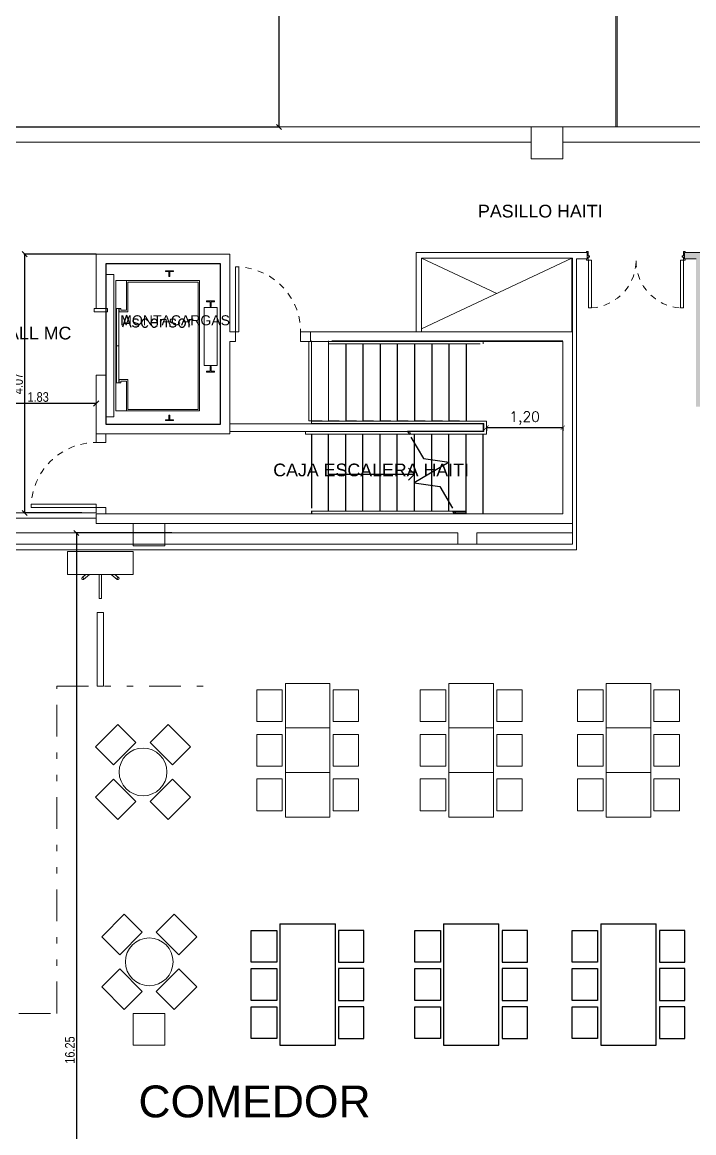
# Model space of a CAD drawing. Header units: millimetres. Extents: x 182 to 305, y 81 to 164.
# Drawn here: x 217.84 to 228.39, y 100.63 to 118.08 of the extents above; entities that cross this region are included whole.
import ezdxf

# ---------------------------------------------------------------- set-up
doc = ezdxf.new("R2010")
doc.units = ezdxf.units.MM
for name, pattern in [('Dash 1_16_', [0.003174, 0.001587, -0.001587]), ('DIVIDE', [1.25, 0.5, -0.25, 0, -0.25, 0, -0.25]), ('Hidden', [7.14375, 4.7625, -2.38125]), ('Overhead', [3.96875, 2.38125, -1.5875])]:
    doc.linetypes.add(name, pattern=pattern)
for name, color, linetype, lineweight in [('000', 7, 'Continuous', 9), ('A-----NPP', 7, 'Continuous', 9), ('A-AREAIDM', 7, 'Continuous', 18), ('A-DOORSYM', 7, 'Continuous', 9), ('A-FLORHRM', 7, 'Continuous', 9), ('A-FLOROTM', 7, 'Continuous', 9), ('A-FLORSTM', 7, 'Continuous', 9), ('A-SECTMBM', 7, 'Overhead', 9), ('A-WALL', 7, 'Continuous', 9), ('DIMENSION', 1, 'Continuous', 25), ('G-PLANOTM', 7, 'Continuous', 9), ('MOB - BAT', 7, 'Continuous', 5), ('S-COLSPRM', 7, 'Continuous', 9)]:
    doc.layers.add(name, color=color, linetype=linetype, lineweight=lineweight)
for name, color, linetype in [('Cotas-cons', 1, 'Continuous'), ('estructura', 7, 'Continuous'), ('Lineas Escaleras', 7, 'Continuous'), ('Lineas Muros mampostería', 7, 'Continuous'), ('Lineas Proyecciones', 7, 'Hidden'), ('Sectores', 3, 'Continuous')]:
    doc.layers.add(name, color=color, linetype=linetype)
doc.styles.add('ARIALNARROW', font='ARIALN.TTF')
doc.styles.add('MtXpl_Arial_Unicode_', font='ARIALUNI.ttf')
doc.styles.get("Standard").update_dxf_attribs({"font": 'txt.shx'})
doc.dimstyles.new('C', dxfattribs={"dimscale": 1.5, "dimtxt": 0.15, "dimasz": 0.08, "dimexe": 0.01, "dimexo": 0, "dimgap": 0.025, "dimtad": 1, "dimzin": 0, "dimdsep": 46, "dimtxsty": 'ARIALNARROW', "dimblk": 'OBLIQUE', "dimcen": 0, "dimclrd": 256, "dimclre": 256, "dimclrt": 256, "dimadec": 0, "dimazin": 0, "dimtfac": 1.666667, "dimtofl": 0, "dimtmove": 0, "dimatfit": 0, "dimldrblk": 'OBLIQUE', "dimfxl": 0.1, "dimtolj": 1, "dimtzin": 0, "dimarcsym": 0})

# ---------------------------------------------------------------- blocks, each defined once
blk = doc.blocks.new('_ARCHTICK')
at = {"color": 0, "linetype": 'ByBlock', "const_width": 0.15}
blk.add_lwpolyline([(-0.5, -0.5), (0.5, 0.5)], dxfattribs=at)
blk = doc.blocks.new('_Oblique')
at = {"layer": 'estructura', "color": 0, "lineweight": -2}
blk.add_line((-0.5, -0.5), (0.5, 0.5), dxfattribs=at)
blk = doc.blocks.new('*D25')
at = {"layer": 'Cotas-cons', "lineweight": -2}
for p, q in [((220.195006, 110.054648), (218.685006, 110.054648)), ((218.695006, 110.054648), (218.695006, 93.804648)), ((222.327502, 93.804648), (218.685006, 93.804648))]:
    blk.add_line(p, q, dxfattribs=at)
at = {"layer": 'Defpoints', "color": 0}
for p in [(220.195006, 110.054648), (218.695006, 93.804648), (222.327502, 93.804648)]:
    blk.add_point(p, dxfattribs=at)
at = {"layer": 'Cotas-cons', "lineweight": -2, "xscale": 0.08, "yscale": 0.08, "zscale": 0.08}
for p, rotation in [((218.695006, 110.054648), 90), ((218.695006, 93.804648), 270)]:
    blk.add_blockref('_Oblique', p, dxfattribs=dict(at, rotation=rotation))
at = {"layer": 'Cotas-cons', "insert": (218.59343, 101.929648), "char_height": 0.15, "attachment_point": 5, "rotation": 90, "style": 'ARIALNARROW'}
blk.add_mtext('\\A1;16.25', dxfattribs=at)
blk = doc.blocks.new('*D72')
at = {"layer": 'Defpoints', "color": 0}
for p in [(219.006101, 114.434649), (217.880832, 110.369648), (218.780832, 110.369648)]:
    blk.add_point(p, dxfattribs=at)
at = {"layer": 'DIMENSION', "lineweight": -2}
for p, q in [((219.006101, 114.434649), (217.870832, 114.434649)), ((217.880832, 114.434649), (217.880832, 110.369648)), ((218.780832, 110.369648), (217.870832, 110.369648))]:
    blk.add_line(p, q, dxfattribs=at)
at = {"layer": 'DIMENSION', "lineweight": -2, "xscale": 0.08, "yscale": 0.08, "zscale": 0.08}
for p, rotation in [((217.880832, 114.434649), 90), ((217.880832, 110.369648), 270)]:
    blk.add_blockref('_Oblique', p, dxfattribs=dict(at, rotation=rotation))
at = {"layer": 'DIMENSION', "insert": (217.779255, 112.402149), "char_height": 0.15, "attachment_point": 5, "rotation": 90, "style": 'ARIALNARROW'}
blk.add_mtext('\\A1;4.07', dxfattribs=at)
blk = doc.blocks.new('*D73')
at = {"layer": 'Defpoints', "color": 0}
for p in [(217.181101, 112.088716), (219.006101, 112.088716), (217.181101, 111.792148)]:
    blk.add_point(p, dxfattribs=at)
at = {"layer": 'DIMENSION', "lineweight": -2}
for p, q in [((217.181101, 111.792148), (217.181101, 112.098716)), ((219.006101, 112.088716), (217.181101, 112.088716)), ((219.006101, 112.088716), (219.006101, 112.098716))]:
    blk.add_line(p, q, dxfattribs=at)
at = {"layer": 'DIMENSION', "lineweight": -2, "xscale": 0.08, "yscale": 0.08, "zscale": 0.08, "rotation": 180}
blk.add_blockref('_Oblique', (217.181101, 112.088716), dxfattribs=at)
at = {"layer": 'DIMENSION', "lineweight": -2, "xscale": 0.08, "yscale": 0.08, "zscale": 0.08}
blk.add_blockref('_Oblique', (219.006101, 112.088716), dxfattribs=at)
at = {"layer": 'DIMENSION', "insert": (218.093601, 112.190293), "char_height": 0.15, "attachment_point": 5, "style": 'ARIALNARROW'}
blk.add_mtext('\\A1;1.83', dxfattribs=at)
blk = doc.blocks.new('*D75')
at = {"layer": 'Defpoints', "color": 0}
for p in [(221.876728, 125.684648), (215.204642, 116.434648), (221.876728, 116.434648)]:
    blk.add_point(p, dxfattribs=at)
at = {"layer": 'DIMENSION', "lineweight": -2}
for p, q in [((221.876728, 125.684648), (221.866728, 125.684648)), ((221.876728, 125.684648), (221.876728, 116.434648)), ((215.204642, 116.434648), (221.886728, 116.434648))]:
    blk.add_line(p, q, dxfattribs=at)
at = {"layer": 'DIMENSION', "lineweight": -2, "xscale": 0.08, "yscale": 0.08, "zscale": 0.08}
for p, rotation in [((221.876728, 125.684648), 90), ((221.876728, 116.434648), 270)]:
    blk.add_blockref('_Oblique', p, dxfattribs=dict(at, rotation=rotation))
at = {"layer": 'DIMENSION', "insert": (221.775152, 121.059648), "char_height": 0.15, "attachment_point": 5, "rotation": 90, "style": 'ARIALNARROW'}
blk.add_mtext('\\A1;9.25', dxfattribs=at)

msp = doc.modelspace()

# ---------------------------------------------------------------- hatches: boundary and pattern name
msp.add_hatch(color=252).paths.add_polyline_path([(228.543601, 114.344648), (228.884751, 114.344648), (228.884751, 114.354648), (228.887926, 114.354648), (228.894276, 114.354648), (228.897451, 114.354648), (228.897451, 114.344648), (228.910151, 114.344648), (229.471291, 114.344648), (229.476871, 114.344648), (229.483991, 114.344648), (229.483991, 114.354648), (229.487166, 114.354648), (229.493516, 114.354648), (229.496691, 114.354648), (229.496691, 114.344648), (229.509391, 114.344648), (230.070531, 114.344648), (230.076111, 114.344648), (230.083231, 114.344648), (230.083231, 114.354648), (230.086406, 114.354648), (230.092756, 114.354648), (230.095931, 114.354648), (230.095931, 114.344648), (230.108631, 114.344648), (230.669771, 114.344648), (230.675351, 114.344648), (230.682471, 114.344648), (230.682471, 114.354648), (230.685646, 114.354648), (230.691996, 114.354648), (230.695171, 114.354648), (230.695171, 114.344648), (230.707871, 114.344648), (230.949382, 114.344648), (230.949382, 114.459648), (228.247351, 114.459648), (228.247351, 114.359648), (228.428601, 114.359648), (228.428601, 112.039568), (228.543601, 112.039568)])

# ---------------------------------------------------------------- linework, layer by layer
at = {"color": 252}
for p, q in [((225.136101, 111.711237), (225.136101, 111.659648)), ((225.136101, 111.709648), (226.336101, 111.709648)), ((226.336101, 111.712825), (226.336101, 111.659648)), ((221.892502, 103.914648), (221.892502, 102.004648)), ((221.892502, 103.914648), (222.762502, 103.914648)), ((221.892502, 103.914648), (222.762502, 103.914648)), ((222.762502, 102.004648), (222.762502, 103.914648)), ((224.462502, 103.914648), (224.462502, 102.004648)), ((224.462502, 103.914648), (225.332502, 103.914648)), ((224.462502, 103.914648), (225.332502, 103.914648)), ((225.332502, 102.004648), (225.332502, 103.914648)), ((226.932502, 103.914648), (226.932502, 102.004648)), ((226.932502, 103.914648), (227.802502, 103.914648)), ((226.932502, 103.914648), (227.802502, 103.914648)), ((227.802502, 102.004648), (227.802502, 103.914648)), ((221.442502, 103.309648), (221.442502, 103.809648)), ((221.442502, 103.809648), (221.842502, 103.809648)), ((221.842502, 103.809648), (221.842502, 103.309648)), ((222.812502, 103.809648), (222.812502, 103.309648)), ((223.212502, 103.809648), (222.812502, 103.809648)), ((223.212502, 103.309648), (223.212502, 103.809648)), ((224.012502, 103.309648), (224.012502, 103.809648)), ((224.012502, 103.809648), (224.412502, 103.809648)), ((224.412502, 103.809648), (224.412502, 103.309648)), ((225.382502, 103.809648), (225.382502, 103.309648)), ((225.782502, 103.809648), (225.382502, 103.809648)), ((225.782502, 103.309648), (225.782502, 103.809648)), ((226.482502, 103.309648), (226.482502, 103.809648)), ((226.482502, 103.809648), (226.882502, 103.809648)), ((226.882502, 103.809648), (226.882502, 103.309648)), ((227.852502, 103.809648), (227.852502, 103.309648)), ((228.252502, 103.809648), (227.852502, 103.809648)), ((228.252502, 103.309648), (228.252502, 103.809648)), ((221.842502, 103.309648), (221.442502, 103.309648)), ((222.812502, 103.309648), (223.212502, 103.309648)), ((224.412502, 103.309648), (224.012502, 103.309648)), ((225.382502, 103.309648), (225.782502, 103.309648)), ((226.882502, 103.309648), (226.482502, 103.309648)), ((227.852502, 103.309648), (228.252502, 103.309648)), ((221.442502, 102.709648), (221.442502, 103.209648)), ((221.442502, 103.209648), (221.842502, 103.209648)), ((221.842502, 103.209648), (221.842502, 102.709648)), ((222.812502, 103.209648), (222.812502, 102.709648)), ((223.212502, 103.209648), (222.812502, 103.209648)), ((223.212502, 102.709648), (223.212502, 103.209648)), ((224.012502, 102.709648), (224.012502, 103.209648)), ((224.012502, 103.209648), (224.412502, 103.209648)), ((224.412502, 103.209648), (224.412502, 102.709648)), ((225.382502, 103.209648), (225.382502, 102.709648)), ((225.782502, 103.209648), (225.382502, 103.209648)), ((225.782502, 102.709648), (225.782502, 103.209648)), ((226.482502, 102.709648), (226.482502, 103.209648)), ((226.482502, 103.209648), (226.882502, 103.209648)), ((226.882502, 103.209648), (226.882502, 102.709648)), ((227.852502, 103.209648), (227.852502, 102.709648)), ((228.252502, 103.209648), (227.852502, 103.209648)), ((228.252502, 102.709648), (228.252502, 103.209648)), ((221.842502, 102.709648), (221.442502, 102.709648)), ((221.442502, 102.109648), (221.442502, 102.609648)), ((221.442502, 102.609648), (221.842502, 102.609648)), ((221.842502, 102.609648), (221.842502, 102.109648)), ((222.812502, 102.709648), (223.212502, 102.709648)), ((222.812502, 102.609648), (222.812502, 102.109648)), ((223.212502, 102.609648), (222.812502, 102.609648)), ((223.212502, 102.109648), (223.212502, 102.609648)), ((224.412502, 102.709648), (224.012502, 102.709648)), ((224.012502, 102.109648), (224.012502, 102.609648)), ((224.012502, 102.609648), (224.412502, 102.609648)), ((224.412502, 102.609648), (224.412502, 102.109648)), ((225.382502, 102.709648), (225.782502, 102.709648)), ((225.382502, 102.609648), (225.382502, 102.109648)), ((225.782502, 102.609648), (225.382502, 102.609648)), ((225.782502, 102.109648), (225.782502, 102.609648)), ((226.882502, 102.709648), (226.482502, 102.709648)), ((226.482502, 102.109648), (226.482502, 102.609648)), ((226.482502, 102.609648), (226.882502, 102.609648)), ((226.882502, 102.609648), (226.882502, 102.109648)), ((227.852502, 102.709648), (228.252502, 102.709648)), ((227.852502, 102.609648), (227.852502, 102.109648)), ((228.252502, 102.609648), (227.852502, 102.609648)), ((228.252502, 102.109648), (228.252502, 102.609648)), ((221.842502, 102.109648), (221.442502, 102.109648)), ((222.812502, 102.109648), (223.212502, 102.109648)), ((224.412502, 102.109648), (224.012502, 102.109648)), ((225.382502, 102.109648), (225.782502, 102.109648)), ((226.882502, 102.109648), (226.482502, 102.109648)), ((227.852502, 102.109648), (228.252502, 102.109648)), ((221.892502, 102.004648), (222.762502, 102.004648)), ((221.892502, 102.004648), (222.762502, 102.004648)), ((224.462502, 102.004648), (225.332502, 102.004648)), ((224.462502, 102.004648), (225.332502, 102.004648)), ((226.932502, 102.004648), (227.802502, 102.004648)), ((226.932502, 102.004648), (227.802502, 102.004648))]:
    msp.add_line(p, q, dxfattribs=at)
at = {"layer": 'A-----NPP', "color": 252, "linetype": 'Hidden'}
for p, q in [((224.116101, 114.374648), (225.297113, 113.819648)), ((224.116101, 113.264647), (226.478125, 114.374648))]:
    msp.add_line(p, q, dxfattribs=at)
at = {"layer": 'A-----NPP', "color": 252, "linetype": 'DIVIDE'}
for p, q in [((218.386106, 102.504648), (218.386106, 107.649648)), ((218.386106, 107.649648), (220.796385, 107.649648)), ((214.888828, 102.504648), (218.386106, 102.504648))]:
    msp.add_line(p, q, dxfattribs=at)
at = {"layer": 'A-DOORSYM', "color": 252}
for p, q in [((226.732351, 114.479648), (226.707351, 114.479648)), ((226.707351, 114.479648), (226.707351, 114.459648)), ((226.708351, 114.459648), (226.708351, 114.478648)), ((226.708351, 114.478648), (226.731351, 114.478648)), ((226.731351, 114.478648), (226.731351, 114.408648)), ((226.732351, 114.409648), (226.732351, 114.479648)), ((228.257351, 114.479648), (228.232351, 114.479648)), ((228.232351, 114.479648), (228.232351, 114.409648)), ((228.233351, 114.408648), (228.233351, 114.478648)), ((228.233351, 114.478648), (228.256351, 114.478648)), ((228.256351, 114.478648), (228.256351, 114.459648)), ((228.257351, 114.459648), (228.257351, 114.479648)), ((226.707351, 114.459648), (226.708351, 114.459648)), ((226.708351, 114.359648), (226.707351, 114.359648)), ((226.707351, 114.359648), (226.707351, 114.339648)), ((226.707351, 114.339648), (226.732351, 114.339648)), ((226.708351, 114.340648), (226.708351, 114.359648)), ((226.731351, 114.340648), (226.708351, 114.340648)), ((226.731351, 114.408648), (226.751351, 114.408648)), ((226.751351, 114.390648), (226.731351, 114.390648)), ((226.731351, 114.390648), (226.731351, 114.340648)), ((226.752351, 114.409648), (226.732351, 114.409648)), ((226.732351, 114.339648), (226.732351, 114.389648)), ((226.732351, 114.389648), (226.752351, 114.389648)), ((226.737043, 113.589648), (226.737043, 114.339648)), ((226.737043, 114.339648), (226.787043, 114.339648)), ((226.751351, 114.408648), (226.751351, 114.390648)), ((226.752351, 114.389648), (226.752351, 114.409648)), ((226.787043, 114.339648), (226.787043, 113.589648)), ((228.232351, 114.339648), (228.182351, 114.339648)), ((228.182351, 113.589648), (228.182351, 114.339648)), ((228.232351, 114.409648), (228.212351, 114.409648)), ((228.212351, 114.409648), (228.212351, 114.389648)), ((228.212351, 114.389648), (228.232351, 114.389648)), ((228.213351, 114.390648), (228.213351, 114.408648)), ((228.213351, 114.408648), (228.233351, 114.408648)), ((228.233351, 114.390648), (228.213351, 114.390648)), ((228.232351, 114.389648), (228.232351, 114.339648)), ((228.232351, 114.339648), (228.232351, 113.589648)), ((228.232351, 114.339648), (228.257351, 114.339648)), ((228.233351, 114.340648), (228.233351, 114.390648)), ((228.256351, 114.340648), (228.233351, 114.340648)), ((228.256351, 114.459648), (228.257351, 114.459648)), ((228.257351, 114.359648), (228.256351, 114.359648)), ((228.256351, 114.359648), (228.256351, 114.340648)), ((228.257351, 114.339648), (228.257351, 114.359648)), ((221.246101, 114.234647), (221.196101, 114.234647)), ((221.196101, 114.234647), (221.196101, 113.214647)), ((221.246101, 113.214647), (221.246101, 114.234647)), ((226.787043, 113.589648), (226.737043, 113.589648)), ((228.232351, 113.589648), (228.182351, 113.589648)), ((221.196101, 113.214647), (221.246101, 113.214647)), ((219.006101, 110.504648), (217.986101, 110.504648)), ((217.986101, 110.504648), (217.986101, 110.454648)), ((219.006101, 110.454648), (219.006101, 110.504648)), ((217.986101, 110.454648), (219.006101, 110.454648)), ((219.586106, 109.765936), (218.557406, 109.765936)), ((218.557406, 109.765936), (218.557406, 109.403986)), ((219.586106, 109.403986), (219.586106, 109.765936)), ((218.557406, 109.403986), (219.586106, 109.403986)), ((218.843156, 109.403986), (218.785731, 109.355922)), ((218.900306, 109.403986), (218.807432, 109.323251)), ((219.052706, 109.403986), (219.052706, 109.022986)), ((219.090897, 109.022986), (219.090897, 109.403986)), ((219.243206, 109.403986), (219.336081, 109.323251)), ((219.300356, 109.403986), (219.357782, 109.355922)), ((219.052706, 109.022986), (219.090897, 109.022986)), ((219.021756, 108.803986), (219.121756, 108.803986)), ((219.021756, 107.649648), (219.021756, 108.803986)), ((219.121756, 108.803986), (219.121756, 107.649648)), ((219.121756, 107.649648), (219.021756, 107.649648))]:
    msp.add_line(p, q, dxfattribs=at)
at = {"layer": 'A-DOORSYM', "color": 252, "linetype": 'Dash 1_16_'}
for centre, radius, start, end in [((226.734418, 114.339599), 0.751794, 274.013954, 3.432218), ((228.227525, 114.329632), 0.741361, 180, 266.506593), ((221.196101, 113.214647), 1.021225, 357.19363, 87.19363), ((219.006101, 110.454648), 1.021225, 87.19363, 177.19363)]:
    msp.add_arc(centre, radius, start, end, dxfattribs=at)
at = {"layer": 'A-DOORSYM', "color": 252}
for centre, radius, start, end in [((218.798395, 109.340791), 0.019731, 129.928639, 297.258117), ((218.787793, 109.333749), 0.022269, 331.873592, 95.313164), ((219.35572, 109.333749), 0.022269, 84.686836, 208.126408), ((219.345118, 109.340791), 0.019731, 242.741883, 50.071361)]:
    msp.add_arc(centre, radius, start, end, dxfattribs=at)
at = {"layer": 'A-FLORHRM', "color": 252, "linetype": 'Overhead'}
for p, q in [((222.656101, 113.064647), (225.086101, 113.064647)), ((222.656101, 113.024647), (222.656101, 113.064647)), ((222.656101, 113.034647), (222.656101, 113.054647)), ((222.656101, 113.034647), (222.656101, 113.054647)), ((222.656101, 113.024647), (225.086101, 113.024647)), ((225.086101, 113.064647), (225.086101, 113.024647)), ((225.086101, 113.054647), (225.086101, 113.034647)), ((225.086101, 113.054647), (225.086101, 113.034647)), ((224.604273, 110.394648), (224.816101, 110.394648)), ((224.610143, 110.384648), (224.816101, 110.384648)), ((224.610143, 110.384648), (224.816101, 110.384648)), ((224.621883, 110.364648), (224.816101, 110.364648)), ((224.621883, 110.364648), (224.816101, 110.364648)), ((224.627752, 110.354648), (224.816101, 110.354648)), ((224.816101, 110.394648), (224.816101, 110.354648)), ((224.816101, 110.384648), (224.816101, 110.364648)), ((224.816101, 110.384648), (224.816101, 110.364648))]:
    msp.add_line(p, q, dxfattribs=at)
at = {"layer": 'A-FLORHRM', "color": 252}
for p, q in [((222.386101, 111.772825), (222.386101, 111.812825)), ((225.086101, 111.812825), (222.386101, 111.812825)), ((225.086101, 111.772825), (222.386101, 111.772825)), ((225.136101, 111.812825), (225.086101, 111.812825)), ((225.096101, 111.772825), (225.086101, 111.772825)), ((225.096101, 111.649648), (225.096101, 111.772825)), ((225.136101, 111.609648), (225.136101, 111.812825)), ((222.296101, 111.649648), (223.926315, 111.649648)), ((222.296101, 111.609648), (222.296101, 111.649648)), ((222.296101, 111.609648), (223.949794, 111.609648)), ((223.926315, 111.649648), (225.086101, 111.649648)), ((223.949794, 111.609648), (223.926315, 111.649648)), ((223.949794, 111.609648), (225.136101, 111.609648)), ((225.086101, 111.649648), (225.096101, 111.649648)), ((222.392515, 110.394648), (224.604273, 110.394648)), ((222.392515, 110.354648), (222.392515, 110.394648)), ((222.392515, 110.354648), (224.627752, 110.354648)), ((224.627752, 110.354648), (224.604273, 110.394648))]:
    msp.add_line(p, q, dxfattribs=at)
at = {"layer": 'A-FLOROTM', "color": 252}
for p, q in [((226.478125, 114.374934), (226.478125, 113.214647)), ((222.656101, 113.014647), (222.656101, 113.064647)), ((222.656101, 111.859648), (222.656101, 112.974647)), ((222.656101, 111.812825), (222.656101, 111.819648)), ((222.656101, 111.769648), (222.656101, 111.772825)), ((219.486106, 110.054648), (215.036106, 110.054648)), ((219.586106, 110.054648), (219.486106, 110.054648)), ((220.186106, 110.054648), (220.086106, 110.054648)), ((224.636106, 110.054648), (220.186106, 110.054648)), ((224.686106, 110.054648), (224.636106, 110.054648)), ((224.686106, 109.877148), (224.686106, 110.054648)), ((225.036106, 110.054648), (224.986106, 110.054648)), ((224.986106, 110.054648), (224.986106, 109.877148)), ((226.486101, 110.054648), (225.036106, 110.054648))]:
    msp.add_line(p, q, dxfattribs=at)
at = {"layer": 'A-FLORSTM', "color": 252}
for p, q in [((222.346101, 113.064647), (222.346101, 111.814647)), ((222.386101, 113.064647), (222.386101, 113.014647)), ((222.386101, 112.974647), (222.386101, 111.859648)), ((222.656101, 113.064647), (222.656101, 113.014647)), ((222.656101, 112.974647), (222.656101, 111.859648)), ((222.926101, 113.024647), (222.926101, 113.014647)), ((223.196101, 113.024647), (223.196101, 113.014647)), ((223.466101, 113.024647), (223.466101, 113.014647)), ((223.736101, 113.024647), (223.736101, 113.014647)), ((224.006101, 113.024647), (224.006101, 113.014647)), ((224.276101, 113.024647), (224.276101, 113.014647)), ((224.546101, 113.024647), (224.546101, 113.014647)), ((224.816101, 113.024647), (224.816101, 113.014647)), ((222.554387, 111.814647), (222.346101, 111.814647)), ((222.386101, 111.819648), (222.386101, 111.769648)), ((222.656101, 111.819648), (222.656101, 111.812825)), ((222.824387, 111.814647), (222.656101, 111.814647)), ((222.656101, 111.772825), (222.656101, 111.769648)), ((222.926101, 111.819648), (222.926101, 111.812825)), ((223.094387, 111.814647), (222.926101, 111.814647)), ((222.926101, 111.772825), (222.926101, 111.769648)), ((223.196101, 111.819648), (223.196101, 111.812825)), ((223.364387, 111.814647), (223.196101, 111.814647)), ((223.196101, 111.772825), (223.196101, 111.769648)), ((223.466101, 111.819648), (223.466101, 111.812825)), ((223.634387, 111.814647), (223.466101, 111.814647)), ((223.466101, 111.772825), (223.466101, 111.769648)), ((223.736101, 111.819648), (223.736101, 111.812825)), ((223.904387, 111.814647), (223.736101, 111.814647)), ((223.736101, 111.772825), (223.736101, 111.769648)), ((224.006101, 111.819648), (224.006101, 111.812825)), ((224.174387, 111.814647), (224.006101, 111.814647)), ((224.006101, 111.772825), (224.006101, 111.769648)), ((224.276101, 111.819648), (224.276101, 111.812825)), ((224.444387, 111.814647), (224.276101, 111.814647)), ((224.276101, 111.772825), (224.276101, 111.769648)), ((224.546101, 111.819648), (224.546101, 111.812825)), ((224.714387, 111.814647), (224.546101, 111.814647)), ((224.546101, 111.772825), (224.546101, 111.769648)), ((224.816101, 111.819648), (224.816101, 111.812825)), ((224.816101, 111.772825), (224.816101, 111.769648)), ((223.92338, 111.604648), (224.006101, 111.604648)), ((224.006101, 111.599648), (224.006101, 111.609648)), ((224.107815, 111.604648), (224.276101, 111.604648)), ((224.276101, 111.599648), (224.276101, 111.609648)), ((224.377815, 111.604648), (224.546101, 111.604648)), ((224.546101, 111.599648), (224.546101, 111.609648)), ((224.647815, 111.604648), (224.816101, 111.604648)), ((224.816101, 111.599648), (224.816101, 111.609648)), ((224.917815, 111.604648), (225.086101, 111.604648)), ((225.086101, 111.599648), (225.086101, 111.609648)), ((224.546101, 111.16222), (224.546101, 111.165012)), ((224.006101, 110.842461), (224.006101, 110.845253)), ((224.223713, 110.354648), (224.657101, 110.354648)), ((224.816101, 110.354648), (224.816101, 110.379648)), ((225.086101, 110.354648), (225.086101, 110.379648))]:
    msp.add_line(p, q, dxfattribs=at)
at = {"layer": 'A-SECTMBM', "color": 252}
for p, q in [((222.386101, 113.071001), (222.386101, 111.772825)), ((225.086101, 113.071001), (222.386101, 113.071001)), ((222.656101, 113.071001), (222.656101, 111.812825)), ((226.336101, 113.071001), (225.086101, 113.071001)), ((226.336101, 110.354648), (226.336101, 113.071001)), ((225.086101, 111.772825), (222.386101, 111.772825)), ((225.086101, 111.652825), (225.086101, 111.772825)), ((223.895101, 111.652825), (225.086101, 111.652825)), ((224.006101, 110.842461), (224.006101, 110.845253)), ((224.657101, 110.354648), (225.086101, 110.354648)), ((225.086101, 110.354648), (226.336101, 110.354648))]:
    msp.add_line(p, q, dxfattribs=at)
at = {"layer": 'A-WALL', "color": 252, "lineweight": 18}
for p, q in [((227.189996, 116.434648), (227.189996, 125.694648)), ((227.169996, 123.424648), (227.169996, 116.434648)), ((225.836101, 116.434648), (213.836101, 116.434648)), ((225.836101, 116.194648), (225.836101, 116.434648)), ((227.169996, 116.434648), (226.336101, 116.434648)), ((226.336101, 116.434648), (226.336101, 116.194648)), ((238.336101, 116.434648), (227.10319, 116.434648)), ((213.836101, 116.194648), (225.836101, 116.194648)), ((226.336101, 116.194648), (238.336101, 116.194648)), ((219.006101, 114.434649), (219.006101, 113.581184)), ((219.156101, 114.434649), (219.006101, 114.434649)), ((221.106101, 114.434649), (219.156101, 114.434649)), ((221.106101, 114.284649), (221.106101, 114.434649)), ((224.031101, 114.459648), (224.031101, 113.214647)), ((226.717351, 114.459648), (224.031101, 114.459648)), ((224.116101, 113.214647), (224.116101, 114.374648)), ((224.116101, 114.374648), (226.486101, 114.374648)), ((226.486101, 114.374648), (226.486101, 109.877148)), ((226.551101, 114.359648), (226.717351, 114.359648)), ((226.551101, 109.792148), (226.551101, 114.359648)), ((226.717351, 114.359648), (226.717351, 114.459648)), ((228.247351, 114.459648), (228.247351, 114.359648)), ((232.507301, 114.459648), (228.247351, 114.459648)), ((228.247351, 114.359648), (228.428601, 114.359648)), ((219.156101, 113.581184), (219.156101, 114.284649)), ((219.156101, 114.284649), (220.956101, 114.284649)), ((220.956101, 114.284649), (220.956101, 111.764648)), ((221.106101, 113.214647), (221.106101, 114.284649)), ((219.006101, 113.581184), (219.156101, 113.581184)), ((221.196101, 113.214647), (221.106101, 113.214647)), ((221.196101, 113.214647), (221.106101, 113.214647)), ((221.196101, 113.064647), (221.196101, 113.214647)), ((221.196101, 113.064647), (221.196101, 113.214647)), ((222.372515, 113.214647), (222.216101, 113.214647)), ((222.216101, 113.214647), (222.216101, 113.064647)), ((226.336101, 113.214647), (222.216101, 113.214647)), ((222.216101, 113.214647), (222.216101, 113.064647)), ((222.372515, 113.064647), (222.372515, 113.214647)), ((224.031101, 113.214647), (224.116101, 113.214647)), ((226.486101, 113.214647), (226.336101, 113.214647)), ((226.486101, 110.204648), (226.486101, 113.214647)), ((221.106101, 113.064647), (221.196101, 113.064647)), ((221.106101, 111.764648), (221.106101, 113.064647)), ((221.106101, 113.064647), (221.196101, 113.064647)), ((222.216101, 113.064647), (222.372515, 113.064647)), ((222.216101, 113.064647), (226.336101, 113.064647)), ((226.336101, 113.064647), (226.336101, 110.354648)), ((219.006101, 112.532649), (219.006101, 111.614648)), ((219.156101, 112.532649), (219.006101, 112.532649)), ((219.006101, 112.412784), (219.006101, 111.764649)), ((219.156101, 111.764648), (219.156101, 112.532649)), ((219.156101, 111.764649), (219.156101, 112.412784)), ((220.956101, 111.764648), (219.156101, 111.764648)), ((225.086101, 111.769648), (221.106101, 111.769648)), ((221.106101, 111.769648), (221.106101, 111.649648)), ((221.106101, 111.614648), (221.106101, 111.764648)), ((225.086101, 111.649648), (225.086101, 111.769648)), ((219.006101, 111.614648), (219.006101, 111.474648)), ((219.156101, 111.614648), (219.006101, 111.614648)), ((219.156101, 111.474648), (219.156101, 111.614648)), ((219.156101, 111.614648), (221.106101, 111.614648)), ((221.106101, 111.649648), (225.086101, 111.649648)), ((219.006101, 111.474648), (219.156101, 111.474648)), ((219.006101, 110.369648), (217.181101, 110.369648)), ((219.006101, 110.454648), (219.006101, 110.369648)), ((219.156101, 110.454648), (219.006101, 110.454648)), ((219.006101, 110.284648), (219.006101, 110.354648)), ((219.006101, 110.354648), (219.156101, 110.354648)), ((219.006101, 110.354648), (219.006101, 110.204648)), ((219.156101, 110.354648), (219.156101, 110.454648)), ((224.276101, 110.354648), (219.156101, 110.354648)), ((226.336101, 110.354648), (224.657101, 110.354648)), ((210.086106, 110.284648), (219.006101, 110.284648)), ((219.006101, 110.204648), (219.586106, 110.204648)), ((220.086106, 110.204648), (226.336101, 110.204648)), ((226.336101, 110.204648), (226.486101, 110.204648)), ((226.486101, 109.877148), (210.086106, 109.877148)), ((210.086106, 109.792148), (226.551101, 109.792148))]:
    msp.add_line(p, q, dxfattribs=at)
at = {"layer": 'G-PLANOTM', "color": 252}
for p, q in [((220.219601, 114.174784), (220.092601, 114.174784)), ((220.092601, 114.174784), (220.092601, 114.162084)), ((220.092601, 114.162084), (220.148164, 114.162084)), ((220.148164, 114.162084), (220.148164, 114.085884)), ((220.164039, 114.162084), (220.219601, 114.162084)), ((220.164039, 114.085884), (220.164039, 114.162084)), ((220.219601, 114.162084), (220.219601, 114.174784)), ((219.283101, 114.114584), (219.156101, 114.114584)), ((219.283101, 111.879384), (219.283101, 114.114584)), ((219.314851, 114.022384), (219.314851, 111.971584)), ((220.630751, 114.022384), (219.314851, 114.022384)), ((219.479951, 114.022384), (219.479951, 113.555784)), ((219.505351, 113.530384), (219.505351, 113.996984)), ((219.505351, 113.996984), (220.605351, 113.996984)), ((220.148164, 114.085884), (220.164039, 114.085884)), ((220.605351, 113.996984), (220.605351, 111.996984)), ((220.630751, 111.971584), (220.630751, 114.022384)), ((220.866401, 113.701184), (220.739401, 113.701184)), ((220.739401, 113.701184), (220.739401, 113.688484)), ((220.739401, 113.688484), (220.794964, 113.688484)), ((220.794964, 113.688484), (220.794964, 113.612284)), ((220.794964, 113.612284), (220.810839, 113.612284)), ((220.810839, 113.688484), (220.866401, 113.688484)), ((220.810839, 113.612284), (220.810839, 113.688484)), ((220.866401, 113.688484), (220.866401, 113.701184)), ((218.974596, 113.530384), (218.974596, 113.581184)), ((218.974596, 113.581184), (219.181501, 113.581184)), ((219.181501, 113.530384), (218.974596, 113.530384)), ((219.181501, 113.581184), (219.181501, 113.530384)), ((219.327551, 112.996984), (219.327551, 113.581184)), ((219.327551, 113.581184), (219.359301, 113.581184)), ((219.359301, 113.581184), (219.359301, 112.996984)), ((219.391051, 113.581184), (219.365651, 113.581184)), ((219.365651, 113.581184), (219.365651, 113.530384)), ((219.365651, 113.530384), (219.505351, 113.530384)), ((219.391051, 113.555784), (219.391051, 113.581184)), ((219.479951, 113.555784), (219.391051, 113.555784)), ((220.701301, 112.685184), (220.701301, 113.599584)), ((220.701301, 113.599584), (220.904501, 113.599584)), ((220.904501, 113.599584), (220.904501, 112.685184)), ((219.327551, 112.412784), (219.327551, 112.996984)), ((219.327551, 112.996984), (219.359301, 112.996984)), ((219.359301, 112.996984), (219.327551, 112.996984)), ((219.359301, 112.996984), (219.359301, 112.412784)), ((220.701301, 112.685184), (220.904501, 112.685184)), ((220.794964, 112.596284), (220.739401, 112.596284)), ((220.739401, 112.596284), (220.739401, 112.583584)), ((220.739401, 112.583584), (220.866401, 112.583584)), ((220.810839, 112.672484), (220.794964, 112.672484)), ((220.794964, 112.672484), (220.794964, 112.596284)), ((220.810839, 112.596284), (220.810839, 112.672484)), ((220.866401, 112.596284), (220.810839, 112.596284)), ((220.866401, 112.583584), (220.866401, 112.596284)), ((219.359301, 112.412784), (219.327551, 112.412784)), ((219.505351, 112.463584), (219.365651, 112.463584)), ((219.365651, 112.463584), (219.365651, 112.412784)), ((219.365651, 112.412784), (219.391051, 112.412784)), ((219.391051, 112.438184), (219.479951, 112.438184)), ((219.391051, 112.412784), (219.391051, 112.438184)), ((219.479951, 112.438184), (219.479951, 111.971584)), ((219.505351, 111.996984), (219.505351, 112.463584)), ((219.156101, 111.879384), (219.283101, 111.879384)), ((219.314851, 111.971584), (220.630751, 111.971584)), ((220.605351, 111.996984), (219.505351, 111.996984)), ((220.164039, 111.908084), (220.148164, 111.908084)), ((220.148164, 111.908084), (220.148164, 111.831884)), ((220.164039, 111.831884), (220.164039, 111.908084)), ((220.148164, 111.831884), (220.092601, 111.831884)), ((220.092601, 111.831884), (220.092601, 111.819184)), ((220.092601, 111.819184), (220.219601, 111.819184)), ((220.219601, 111.831884), (220.164039, 111.831884)), ((220.219601, 111.819184), (220.219601, 111.831884))]:
    msp.add_line(p, q, dxfattribs=at)
at = {"layer": 'Lineas Escaleras', "color": 252}
for p, q in [((222.392515, 110.444648), (222.392515, 111.609648)), ((222.392515, 111.599648), (222.392515, 111.609648)), ((222.656101, 110.394648), (222.656101, 111.609648)), ((222.656101, 111.599648), (222.656101, 111.609648)), ((222.926101, 110.394648), (222.926101, 111.609648)), ((222.926101, 111.599648), (222.926101, 111.609648)), ((223.196101, 110.394648), (223.196101, 111.609648)), ((223.196101, 111.599648), (223.196101, 111.609648)), ((223.466101, 110.394648), (223.466101, 111.609648)), ((223.466101, 111.599648), (223.466101, 111.609648)), ((223.736101, 110.394648), (223.736101, 111.609648)), ((223.736101, 111.599648), (223.736101, 111.609648)), ((223.895101, 111.652825), (223.926315, 111.599648)), ((223.949794, 111.559648), (224.147523, 111.222788)), ((224.006101, 110.845253), (224.006101, 111.46372)), ((224.549916, 111.16446), (224.002287, 110.843014)), ((224.147523, 111.222788), (224.549916, 111.16446)), ((224.276101, 111.003737), (224.276101, 111.20415)), ((223.910642, 111.075108), (224.006101, 110.979648)), ((222.656101, 110.979648), (224.006101, 110.979648)), ((223.910642, 110.884189), (224.006101, 110.979648)), ((224.002287, 110.843014), (224.404679, 110.784685)), ((224.006101, 110.394648), (224.006101, 110.842461)), ((224.276101, 110.394648), (224.276101, 110.803323)), ((224.404679, 110.784685), (224.604273, 110.444648)), ((224.546101, 110.394648), (224.546101, 110.543753)), ((222.392515, 110.354648), (222.392515, 110.404648)), ((224.627752, 110.404648), (224.657101, 110.354648))]:
    msp.add_line(p, q, dxfattribs=at)
at = {"layer": 'Lineas Muros mampostería', "color": 252, "linetype": 'Continuous'}
for p, q in [((220.956101, 114.284649), (219.156101, 114.284649)), ((219.156101, 114.284649), (219.156101, 111.764648)), ((220.956101, 111.764648), (220.956101, 114.284649)), ((219.156101, 111.764648), (220.956101, 111.764648))]:
    msp.add_line(p, q, dxfattribs=at)
at = {"layer": 'Lineas Proyecciones', "color": 252, "linetype": 'Hidden', "ltscale": 50}
for p, q in [((222.926101, 113.071001), (222.926101, 113.064647)), ((222.926101, 113.024647), (222.926101, 111.812825)), ((222.926101, 112.974647), (222.926101, 111.859648)), ((223.196101, 113.071001), (223.196101, 113.064647)), ((223.196101, 113.024647), (223.196101, 111.812825)), ((223.196101, 112.974647), (223.196101, 111.859648)), ((223.466101, 113.071001), (223.466101, 113.064647)), ((223.466101, 113.024647), (223.466101, 111.812825)), ((223.466101, 112.974647), (223.466101, 111.859648)), ((223.736101, 113.071001), (223.736101, 113.064647)), ((223.736101, 113.024647), (223.736101, 111.812825)), ((223.736101, 112.974647), (223.736101, 111.859648)), ((224.006101, 113.071001), (224.006101, 113.064647)), ((224.006101, 113.024647), (224.006101, 111.812825)), ((224.006101, 112.974647), (224.006101, 111.859648)), ((224.276101, 113.071001), (224.276101, 113.064647)), ((224.276101, 113.024647), (224.276101, 111.812825)), ((224.276101, 112.974647), (224.276101, 111.859648)), ((224.546101, 113.071001), (224.546101, 113.064647)), ((224.546101, 113.024647), (224.546101, 111.812825)), ((224.546101, 112.974647), (224.546101, 111.859648)), ((224.816101, 113.071001), (224.816101, 113.064647)), ((224.816101, 113.024647), (224.816101, 111.812825)), ((224.816101, 112.974647), (224.816101, 111.859648)), ((224.006101, 111.46372), (224.006101, 111.609648)), ((224.006101, 111.46372), (224.006101, 111.559648)), ((224.276101, 111.649648), (224.276101, 111.652825)), ((224.276101, 111.20415), (224.276101, 111.609648)), ((224.276101, 111.20415), (224.276101, 111.559648)), ((224.546101, 111.649648), (224.546101, 111.652825)), ((224.546101, 111.165012), (224.546101, 111.609648)), ((224.546101, 111.165012), (224.546101, 111.559648)), ((224.816101, 111.649648), (224.816101, 111.652825)), ((224.816101, 110.354648), (224.816101, 111.609648)), ((224.816101, 110.419648), (224.816101, 111.559648)), ((225.086101, 111.649648), (225.086101, 111.652825)), ((225.086101, 110.354648), (225.086101, 111.609648)), ((225.086101, 110.419648), (225.086101, 111.559648)), ((224.546101, 110.543753), (224.546101, 111.16222)), ((224.546101, 110.543753), (224.546101, 111.16222)), ((224.276101, 110.803323), (224.276101, 111.003737)), ((224.276101, 110.803323), (224.276101, 111.003737))]:
    msp.add_line(p, q, dxfattribs=at)
at = {"layer": 'MOB - BAT', "color": 252, "ltscale": 0.01}
for p, q in [((221.977502, 107.690101), (222.677502, 107.690101)), ((221.977502, 106.990101), (221.977502, 107.690101)), ((222.677502, 107.690101), (222.677502, 106.990101)), ((224.547502, 107.690101), (225.247502, 107.690101)), ((224.547502, 106.990101), (224.547502, 107.690101)), ((225.247502, 107.690101), (225.247502, 106.990101)), ((227.017502, 107.690101), (227.717502, 107.690101)), ((227.017502, 106.990101), (227.017502, 107.690101)), ((227.717502, 107.690101), (227.717502, 106.990101)), ((221.927502, 107.590101), (221.527502, 107.590101)), ((221.527502, 107.590101), (221.527502, 107.090101)), ((221.927502, 107.090101), (221.927502, 107.590101)), ((222.727502, 107.090101), (222.727502, 107.590101)), ((222.727502, 107.590101), (223.127502, 107.590101)), ((223.127502, 107.590101), (223.127502, 107.090101)), ((224.497502, 107.590101), (224.097502, 107.590101)), ((224.097502, 107.590101), (224.097502, 107.090101)), ((224.497502, 107.090101), (224.497502, 107.590101)), ((225.297502, 107.090101), (225.297502, 107.590101)), ((225.297502, 107.590101), (225.697502, 107.590101)), ((225.697502, 107.590101), (225.697502, 107.090101)), ((226.967502, 107.590101), (226.567502, 107.590101)), ((226.567502, 107.590101), (226.567502, 107.090101)), ((226.967502, 107.090101), (226.967502, 107.590101)), ((227.767502, 107.090101), (227.767502, 107.590101)), ((227.767502, 107.590101), (228.167502, 107.590101)), ((228.167502, 107.590101), (228.167502, 107.090101)), ((221.527502, 107.090101), (221.927502, 107.090101)), ((222.677502, 106.990101), (221.977502, 106.990101)), ((221.977502, 106.990101), (221.977502, 106.290101)), ((222.677502, 106.990101), (221.977502, 106.990101)), ((222.677502, 106.290101), (222.677502, 106.990101)), ((223.127502, 107.090101), (222.727502, 107.090101)), ((224.097502, 107.090101), (224.497502, 107.090101)), ((225.247502, 106.990101), (224.547502, 106.990101)), ((224.547502, 106.990101), (224.547502, 106.290101)), ((225.247502, 106.990101), (224.547502, 106.990101)), ((225.247502, 106.290101), (225.247502, 106.990101)), ((225.697502, 107.090101), (225.297502, 107.090101)), ((226.567502, 107.090101), (226.967502, 107.090101)), ((227.717502, 106.990101), (227.017502, 106.990101)), ((227.017502, 106.990101), (227.017502, 106.290101)), ((227.717502, 106.990101), (227.017502, 106.990101)), ((227.717502, 106.290101), (227.717502, 106.990101)), ((228.167502, 107.090101), (227.767502, 107.090101)), ((221.527502, 106.890101), (221.927502, 106.890101)), ((221.527502, 106.390101), (221.527502, 106.890101)), ((221.927502, 106.890101), (221.927502, 106.390101)), ((223.127502, 106.890101), (222.727502, 106.890101)), ((222.727502, 106.890101), (222.727502, 106.390101)), ((223.127502, 106.390101), (223.127502, 106.890101)), ((224.097502, 106.890101), (224.497502, 106.890101)), ((224.097502, 106.390101), (224.097502, 106.890101)), ((224.497502, 106.890101), (224.497502, 106.390101)), ((225.697502, 106.890101), (225.297502, 106.890101)), ((225.297502, 106.890101), (225.297502, 106.390101)), ((225.697502, 106.390101), (225.697502, 106.890101)), ((226.567502, 106.890101), (226.967502, 106.890101)), ((226.567502, 106.390101), (226.567502, 106.890101)), ((226.967502, 106.890101), (226.967502, 106.390101)), ((228.167502, 106.890101), (227.767502, 106.890101)), ((227.767502, 106.890101), (227.767502, 106.390101)), ((228.167502, 106.390101), (228.167502, 106.890101)), ((221.927502, 106.390101), (221.527502, 106.390101)), ((222.677502, 106.290101), (221.977502, 106.290101)), ((221.977502, 106.290101), (221.977502, 105.590101)), ((221.977502, 106.290101), (222.677502, 106.290101)), ((222.677502, 105.590101), (222.677502, 106.290101)), ((222.727502, 106.390101), (223.127502, 106.390101)), ((224.497502, 106.390101), (224.097502, 106.390101)), ((225.247502, 106.290101), (224.547502, 106.290101)), ((224.547502, 106.290101), (224.547502, 105.590101)), ((224.547502, 106.290101), (225.247502, 106.290101)), ((225.247502, 105.590101), (225.247502, 106.290101)), ((225.297502, 106.390101), (225.697502, 106.390101)), ((226.967502, 106.390101), (226.567502, 106.390101)), ((227.717502, 106.290101), (227.017502, 106.290101)), ((227.017502, 106.290101), (227.017502, 105.590101)), ((227.017502, 106.290101), (227.717502, 106.290101)), ((227.717502, 105.590101), (227.717502, 106.290101)), ((227.767502, 106.390101), (228.167502, 106.390101)), ((221.527502, 106.190101), (221.927502, 106.190101)), ((221.527502, 105.690101), (221.527502, 106.190101)), ((221.927502, 106.190101), (221.927502, 105.690101)), ((223.127502, 106.190101), (222.727502, 106.190101)), ((222.727502, 106.190101), (222.727502, 105.690101)), ((223.127502, 105.690101), (223.127502, 106.190101)), ((224.097502, 106.190101), (224.497502, 106.190101)), ((224.097502, 105.690101), (224.097502, 106.190101)), ((224.497502, 106.190101), (224.497502, 105.690101)), ((225.697502, 106.190101), (225.297502, 106.190101)), ((225.297502, 106.190101), (225.297502, 105.690101)), ((225.697502, 105.690101), (225.697502, 106.190101)), ((226.567502, 106.190101), (226.967502, 106.190101)), ((226.567502, 105.690101), (226.567502, 106.190101)), ((226.967502, 106.190101), (226.967502, 105.690101)), ((228.167502, 106.190101), (227.767502, 106.190101)), ((227.767502, 106.190101), (227.767502, 105.690101)), ((228.167502, 105.690101), (228.167502, 106.190101)), ((221.927502, 105.690101), (221.527502, 105.690101)), ((221.977502, 105.590101), (222.677502, 105.590101)), ((222.727502, 105.690101), (223.127502, 105.690101)), ((224.497502, 105.690101), (224.097502, 105.690101)), ((224.547502, 105.590101), (225.247502, 105.590101)), ((225.297502, 105.690101), (225.697502, 105.690101)), ((226.967502, 105.690101), (226.567502, 105.690101)), ((227.017502, 105.590101), (227.717502, 105.590101)), ((227.767502, 105.690101), (228.167502, 105.690101))]:
    msp.add_line(p, q, dxfattribs=at)
for points in [[(219.34806, 107.046212), (219.630902, 106.763369), (219.277349, 106.409816), (218.994506, 106.692658)], [(220.488587, 106.692658), (220.205744, 106.409816), (219.852191, 106.763369), (220.135033, 107.046212)], [(219.34806, 105.552131), (219.630902, 105.834974), (219.277349, 106.188527), (218.994506, 105.905685)], [(220.488587, 105.905685), (220.205744, 106.188527), (219.852191, 105.834974), (220.135033, 105.552131)], [(219.446288, 104.063231), (219.729131, 103.780388), (219.375578, 103.426834), (219.092735, 103.709677)], [(220.586815, 103.709677), (220.303973, 103.426834), (219.950419, 103.780388), (220.233262, 104.063231)], [(219.446288, 102.56915), (219.729131, 102.851993), (219.375578, 103.205546), (219.092735, 102.922703)], [(220.586815, 102.922703), (220.303973, 103.205546), (219.950419, 102.851993), (220.233262, 102.56915)]]:
    msp.add_lwpolyline(points, close=True, dxfattribs=at)
for centre in [(219.741547, 106.299172), (219.741547, 106.299172), (219.839775, 103.31619), (219.839775, 103.31619)]:
    msp.add_circle(centre, 0.375, dxfattribs=at)
at = {"layer": 'S-COLSPRM', "color": 252}
for p, q in [((226.336101, 116.434648), (225.836101, 116.434648)), ((225.836101, 116.434648), (225.836101, 115.934648)), ((226.336101, 115.934648), (226.336101, 116.434648)), ((225.836101, 115.934648), (226.336101, 115.934648)), ((220.086106, 110.204648), (219.586106, 110.204648)), ((219.586106, 110.204648), (219.586106, 109.854648)), ((220.086106, 109.854648), (220.086106, 110.204648)), ((219.586106, 109.854648), (220.086106, 109.854648)), ((220.086106, 102.504648), (219.586106, 102.504648)), ((219.586106, 102.504648), (219.586106, 102.004648)), ((220.086106, 102.004648), (220.086106, 102.504648)), ((219.586106, 102.004648), (220.086106, 102.004648))]:
    msp.add_line(p, q, dxfattribs=at)

# ---------------------------------------------------------------- block references
at = {"color": 252, "xscale": 0.07, "yscale": 0.07, "zscale": 0.07, "rotation": 180}
msp.add_blockref('_ARCHTICK', (225.136101, 111.709648), dxfattribs=at)
at = {"color": 252, "xscale": 0.07, "yscale": 0.07, "zscale": 0.07}
msp.add_blockref('_ARCHTICK', (226.336101, 111.709648), dxfattribs=at)

# ---------------------------------------------------------------- texts
at = {"color": 252, "insert": (225.736101, 111.858294), "char_height": 0.16, "attachment_point": 5}
msp.add_mtext('1,20', dxfattribs=at)
at = {"layer": '000', "style": 'MtXpl_Arial_Unicode_'}
msp.add_text('MONTACARGAS', height=0.1575, dxfattribs=at).set_placement((219.384174, 113.31777))
at = {"layer": 'A-AREAIDM', "color": 252}
msp.add_text('Ascensor', height=0.188838, dxfattribs=at).set_placement((219.411272, 113.290031))
at = {"layer": 'Sectores', "style": 'MtXpl_Arial_Unicode_'}
for s, height, p in [('PASILLO HAITI', 0.2, (225.003518, 115.011695)), ('HALL MC', 0.2, (217.405268, 113.095012)), ('CAJA ESCALERA HAITI', 0.2, (221.786914, 110.944659)), ('COMEDOR', 0.5, (219.669822, 100.872447))]:
    msp.add_text(s, height=height, dxfattribs=at).set_placement(p)

# ---------------------------------------------------------------- dimensions: what is measured, and where the dimension line sits
at = {"layer": 'Cotas-cons'}
dim = msp.add_linear_dim(base=(218.695006, 93.804648), p1=(220.195006, 110.054648), p2=(222.327502, 93.804648), angle=270, dimstyle='C', override={"dimscale": 1, "dimlfac": 1, "dimtxsty": 'ARIALNARROW', "dimtolj": 1}, dxfattribs=at)
dim.commit()
dim.dimension.update_dxf_attribs({"geometry": '*D25', "text_midpoint": (218.59343, 101.929648)})
at = {"layer": 'DIMENSION'}
for base, p1, p2, picture, middle in [((221.876728, 116.434648), (221.876728, 125.684648), (215.204642, 116.434648), '*D75', (221.775152, 121.059648)), ((217.880832, 110.369648), (219.006101, 114.434649), (218.780832, 110.369648), '*D72', (217.779255, 112.402149))]:
    dim = msp.add_linear_dim(base=base, p1=p1, p2=p2, angle=90, dimstyle='C', override={"dimscale": 1, "dimlfac": 1, "dimtxsty": 'ARIALNARROW', "dimtolj": 1}, dxfattribs=at)
    dim.commit()
    dim.dimension.update_dxf_attribs({"geometry": picture, "text_midpoint": middle})
dim = msp.add_linear_dim(base=(217.181101, 112.088716), p1=(219.006101, 112.088716), p2=(217.181101, 111.792148), dimstyle='C', override={"dimscale": 1, "dimlfac": 1, "dimtxsty": 'ARIALNARROW', "dimtolj": 1}, dxfattribs=at)
dim.commit()
dim.dimension.update_dxf_attribs({"geometry": '*D73', "text_midpoint": (218.093601, 112.190293)})

doc.saveas('drawing.dxf')
